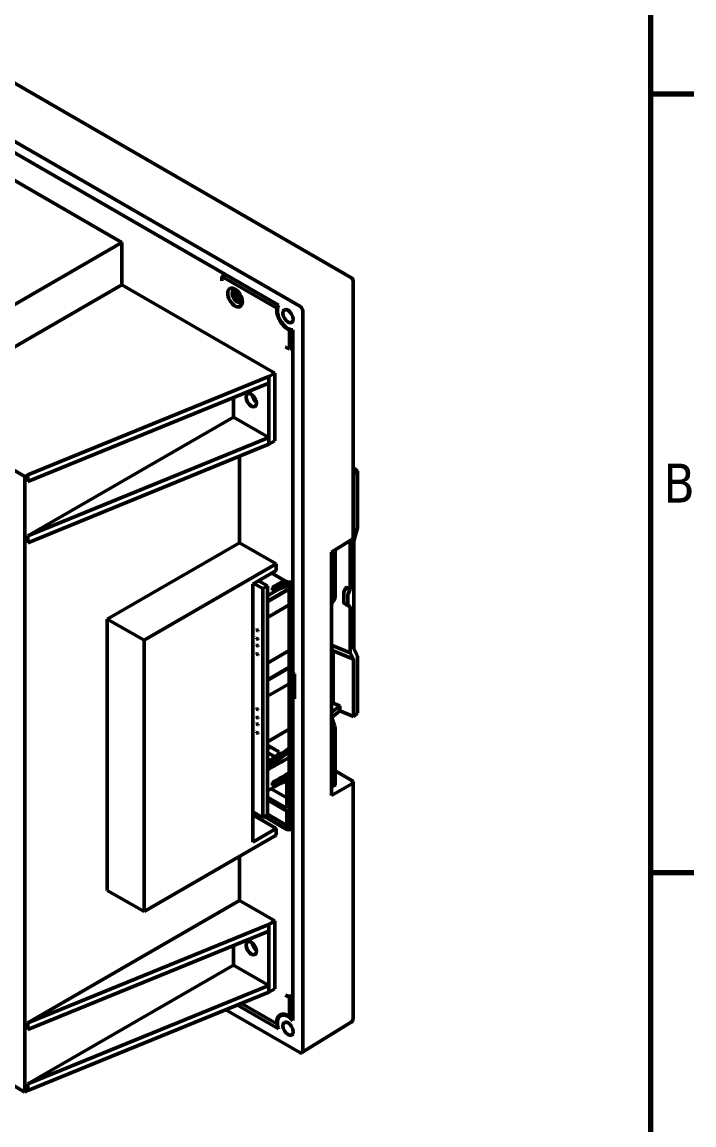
# Model space of a CAD drawing. Header units: millimetres. Extents: x 3233 to 5433, y 589 to 1940.
# Drawn here: x 4644.7 to 4806.4, y 1504.3 to 1769.7 of the extents above; entities that cross this region are included whole.
import ezdxf

# ---------------------------------------------------------------- set-up
doc = ezdxf.new("R2010")
doc.units = ezdxf.units.MM
doc.header["$LTSCALE"] = 1.8
doc.layers.add('경계(ISO)', color=7, linetype='Continuous', lineweight=70)
doc.layers.add('외형선(ISO)', color=7, linetype='Continuous', lineweight=50)
doc.styles.add('주 텍스트 (ISO)', font='')
doc.styles.get('주 텍스트 (ISO)').set_extended_font_data('Tahoma')

# ---------------------------------------------------------------- blocks, each defined once
blk = doc.blocks.new('경계 Default Border')
at = {"layer": '경계(ISO)'}
for p, q in [((584, 350), (587.9, 350)), ((584, 280), (587.9, 280))]:
    blk.add_line(p, q, dxfattribs=at)
at = {"layer": '경계(ISO)', "flags": 128}
blk.add_lwpolyline([(10, 10), (10, 410), (584, 410), (584, 10), (10, 10)], dxfattribs=at)
at = {"layer": '경계(ISO)', "insert": (585.15, 313.25), "char_height": 3.5, "attachment_point": 7, "style": '주 텍스트 (ISO)'}
blk.add_mtext('B', dxfattribs=at)

msp = doc.modelspace()

# ---------------------------------------------------------------- linework, layer by layer
at = {"layer": '외형선(ISO)'}
for p, q in [((4723.841, 1708.209), (4520.614, 1825.543)), ((4507.883, 1818.917), (4711.53, 1701.341)), ((4512.983, 1813.228), (4706.429, 1701.542)), ((4479.245, 1756.25), (4645.415, 1660.312)), ((4668.75, 1716.65), (4629.859, 1739.104)), ((4619.252, 1688.073), (4668.75, 1716.65)), ((4668.75, 1716.65), (4668.75, 1706.444)), ((4692.792, 1707.416), (4692.792, 1707.424)), ((4692.799, 1707.42), (4692.792, 1707.416)), ((4692.799, 1707.412), (4692.792, 1707.416)), ((4693.604, 1708.946), (4692.799, 1708.481)), ((4692.799, 1708.481), (4706.002, 1700.858)), ((4692.799, 1708.481), (4692.799, 1707.412)), ((4724.341, 1707.343), (4724.341, 1645.556)), ((4668.75, 1706.444), (4636.93, 1688.073)), ((4668.75, 1706.444), (4705.519, 1685.215)), ((4706.002, 1700.858), (4706.213, 1700.98)), ((4712.237, 1700.116), (4712.237, 1522.12)), ((4709.264, 1695.691), (4709.055, 1695.57)), ((4709.055, 1695.57), (4709.055, 1690.939)), ((4709.861, 1695.596), (4709.861, 1613.012)), ((4708.129, 1691.465), (4708.129, 1691.474)), ((4708.129, 1691.474), (4709.055, 1690.939)), ((4708.136, 1691.469), (4708.129, 1691.465)), ((4708.136, 1691.461), (4708.129, 1691.465)), ((4709.055, 1690.939), (4709.861, 1691.404)), ((4646.122, 1660.72), (4704.105, 1684.399)), ((4646.122, 1659.087), (4704.105, 1682.766)), ((4704.105, 1684.399), (4705.519, 1685.215)), ((4704.105, 1682.766), (4704.105, 1684.399)), ((4704.105, 1669.702), (4704.105, 1682.766)), ((4705.519, 1685.215), (4705.519, 1668.885)), ((4695.62, 1674.601), (4695.62, 1679.301)), ((4646.122, 1646.023), (4695.62, 1674.601)), ((4695.62, 1674.601), (4704.105, 1669.702)), ((4704.105, 1669.702), (4646.122, 1646.023)), ((4704.105, 1668.069), (4704.105, 1669.702)), ((4704.105, 1668.069), (4646.122, 1644.39)), ((4705.519, 1668.885), (4704.105, 1668.069)), ((4697.034, 1665.181), (4697.034, 1644.39)), ((4724.341, 1662.377), (4725.208, 1662.026)), ((4724.468, 1660.947), (4725.426, 1661.709)), ((4725.022, 1661.878), (4725.208, 1662.026)), ((4725.426, 1661.709), (4725.022, 1661.878)), ((4725.208, 1662.026), (4725.208, 1661.8)), ((4725.426, 1647.925), (4725.426, 1661.709)), ((4646.122, 1660.72), (4645.415, 1660.312)), ((4645.415, 1660.312), (4645.415, 1512.118)), ((4646.122, 1659.087), (4646.122, 1660.72)), ((4724.341, 1660.999), (4724.468, 1660.947)), ((4724.468, 1660.947), (4724.468, 1647.143)), ((4646.122, 1644.39), (4646.122, 1646.023)), ((4724.468, 1647.143), (4724.341, 1647.195)), ((4724.468, 1647.143), (4724.341, 1646.69)), ((4724.544, 1644.774), (4725.426, 1647.925)), ((4665.214, 1626.019), (4697.034, 1644.39)), ((4705.873, 1639.287), (4697.034, 1644.39)), ((4719.185, 1642.131), (4724.06, 1645.146)), ((4723.694, 1644.377), (4723.169, 1644.594)), ((4723.877, 1645.032), (4723.694, 1644.377)), ((4723.694, 1633.226), (4723.694, 1644.377)), ((4724.544, 1618.862), (4724.544, 1644.774)), ((4719.185, 1583.514), (4719.185, 1642.131)), ((4720.026, 1631.362), (4720.026, 1642.651)), ((4674.053, 1620.916), (4705.873, 1639.287)), ((4700.216, 1634.388), (4705.873, 1637.654)), ((4705.873, 1639.287), (4705.873, 1637.654)), ((4701.63, 1635.205), (4703.752, 1633.98)), ((4704.812, 1637.042), (4708.136, 1635.123)), ((4708.766, 1634.922), (4705.31, 1633.417)), ((4708.984, 1634.904), (4708.984, 1576.009)), ((4700.216, 1572.334), (4700.216, 1634.388)), ((4700.499, 1634.552), (4702.62, 1633.327)), ((4702.62, 1633.327), (4703.752, 1633.98)), ((4702.62, 1578.213), (4702.62, 1633.327)), ((4703.752, 1633.98), (4703.752, 1578.866)), ((4703.752, 1631.621), (4706.705, 1633.326)), ((4703.768, 1630.331), (4708.984, 1633.342)), ((4708.984, 1633.176), (4704.001, 1630.298)), ((4704.967, 1633.615), (4705.31, 1633.417)), ((4705.31, 1632.743), (4704.967, 1632.941)), ((4705.31, 1632.743), (4708.984, 1634.279)), ((4705.31, 1633.417), (4705.31, 1632.743)), ((4722.172, 1632.47), (4722.655, 1633.525)), ((4722.798, 1633.587), (4723.694, 1633.226)), ((4723.161, 1632.063), (4723.694, 1633.226)), ((4703.752, 1630.322), (4703.753, 1630.321)), ((4703.752, 1630.315), (4703.918, 1630.219)), ((4703.845, 1630.208), (4703.752, 1630.155)), ((4703.945, 1630.229), (4703.945, 1630.349)), ((4719.847, 1630.629), (4719.185, 1629.482)), ((4722.103, 1632.173), (4722.103, 1630.062)), ((4722.252, 1629.758), (4722.778, 1629.445)), ((4723.075, 1631.706), (4723.075, 1629.595)), ((4704.328, 1626.707), (4708.984, 1629.395)), ((4723.694, 1629.058), (4722.798, 1629.435)), ((4723.694, 1629.058), (4723.161, 1629.375)), ((4723.694, 1617.907), (4723.694, 1629.058)), ((4665.214, 1560.699), (4665.214, 1626.019)), ((4665.214, 1626.019), (4674.053, 1620.916)), ((4704.327, 1626.707), (4703.752, 1626.374)), ((4703.794, 1625.478), (4703.794, 1615.652)), ((4704.328, 1626.707), (4704.327, 1626.707)), ((4701.284, 1623.509), (4701.213, 1623.421)), ((4701.213, 1623.421), (4701.213, 1623.302)), ((4701.425, 1623.298), (4701.213, 1623.421)), ((4701.425, 1623.18), (4701.213, 1623.302)), ((4701.496, 1623.387), (4701.425, 1623.298)), ((4701.425, 1623.298), (4701.425, 1623.18)), ((4701.425, 1623.18), (4701.496, 1623.173)), ((4674.053, 1555.596), (4674.053, 1620.916)), ((4701.284, 1621.468), (4701.213, 1621.38)), ((4701.213, 1621.38), (4701.213, 1621.261)), ((4701.425, 1621.257), (4701.213, 1621.38)), ((4701.425, 1621.138), (4701.213, 1621.261)), ((4701.284, 1619.835), (4701.213, 1619.747)), ((4701.213, 1619.747), (4701.213, 1619.628)), ((4701.425, 1619.624), (4701.213, 1619.747)), ((4701.425, 1619.505), (4701.213, 1619.628)), ((4701.496, 1621.345), (4701.425, 1621.257)), ((4701.425, 1621.257), (4701.425, 1621.138)), ((4701.425, 1621.138), (4701.496, 1621.132)), ((4701.496, 1619.712), (4701.425, 1619.624)), ((4701.425, 1619.624), (4701.425, 1619.505)), ((4701.425, 1619.505), (4701.496, 1619.499)), ((4723.694, 1617.907), (4719.185, 1619.754)), ((4719.583, 1618.373), (4719.185, 1619.163)), ((4701.284, 1617.794), (4701.213, 1617.705)), ((4701.213, 1617.705), (4701.213, 1617.587)), ((4701.425, 1617.583), (4701.213, 1617.705)), ((4701.425, 1617.464), (4701.213, 1617.587)), ((4701.496, 1617.671), (4701.425, 1617.583)), ((4701.425, 1617.583), (4701.425, 1617.464)), ((4701.425, 1617.464), (4701.496, 1617.458)), ((4703.752, 1615.43), (4708.984, 1618.451)), ((4719.583, 1618.373), (4719.583, 1605.804)), ((4724.468, 1616.372), (4719.583, 1618.373)), ((4724.468, 1616.372), (4723.694, 1617.907)), ((4724.468, 1602.567), (4724.468, 1616.372)), ((4725.208, 1617.635), (4724.544, 1618.951)), ((4724.544, 1618.862), (4725.426, 1617.113)), ((4725.208, 1617.546), (4725.208, 1617.635)), ((4725.426, 1617.113), (4725.426, 1603.329)), ((4703.768, 1611.388), (4708.984, 1614.4)), ((4708.984, 1614.233), (4704.001, 1611.356)), ((4703.752, 1611.379), (4703.753, 1611.379)), ((4703.752, 1611.372), (4703.918, 1611.276)), ((4703.845, 1611.266), (4703.752, 1611.212)), ((4703.945, 1611.286), (4703.945, 1611.406)), ((4709.861, 1613.012), (4710.242, 1612.792)), ((4709.901, 1612.989), (4709.901, 1607.095)), ((4710.242, 1612.792), (4710.242, 1606.849)), ((4704.328, 1607.764), (4708.984, 1610.453)), ((4704.327, 1607.764), (4703.752, 1607.432)), ((4703.794, 1606.535), (4703.794, 1596.709)), ((4704.328, 1607.764), (4704.327, 1607.764)), ((4709.861, 1607.069), (4710.242, 1607.316)), ((4709.861, 1607.069), (4709.861, 1529.384)), ((4710.242, 1606.849), (4709.861, 1607.069)), ((4719.185, 1605.488), (4719.583, 1605.804)), ((4721.211, 1605.133), (4719.583, 1605.804)), ((4701.284, 1604.566), (4701.213, 1604.478)), ((4701.213, 1604.478), (4701.213, 1604.359)), ((4701.425, 1604.356), (4701.213, 1604.478)), ((4701.425, 1604.237), (4701.213, 1604.359)), ((4701.496, 1604.444), (4701.425, 1604.356)), ((4701.425, 1604.356), (4701.425, 1604.237)), ((4701.425, 1604.237), (4701.496, 1604.23)), ((4721.211, 1605.133), (4719.185, 1603.523)), ((4721.211, 1603.909), (4719.214, 1602.321)), ((4721.211, 1605.133), (4721.211, 1603.909)), ((4721.211, 1603.909), (4724.468, 1602.567)), ((4724.468, 1602.567), (4725.426, 1603.329)), ((4701.284, 1602.525), (4701.213, 1602.437)), ((4701.213, 1602.437), (4701.213, 1602.318)), ((4701.425, 1602.314), (4701.213, 1602.437)), ((4701.425, 1602.196), (4701.213, 1602.318)), ((4701.284, 1600.892), (4701.213, 1600.804)), ((4701.213, 1600.804), (4701.213, 1600.685)), ((4701.425, 1600.681), (4701.213, 1600.804)), ((4701.425, 1600.563), (4701.213, 1600.685)), ((4701.496, 1602.403), (4701.425, 1602.314)), ((4701.425, 1602.314), (4701.425, 1602.196)), ((4701.425, 1602.196), (4701.496, 1602.189)), ((4701.496, 1600.77), (4701.425, 1600.681)), ((4701.425, 1600.681), (4701.425, 1600.563)), ((4701.425, 1600.563), (4701.496, 1600.556)), ((4719.185, 1602.405), (4719.886, 1600.38)), ((4701.284, 1598.851), (4701.213, 1598.763)), ((4701.213, 1598.763), (4701.213, 1598.644)), ((4701.425, 1598.64), (4701.213, 1598.763)), ((4701.425, 1598.521), (4701.213, 1598.644)), ((4701.496, 1598.728), (4701.425, 1598.64)), ((4701.425, 1598.64), (4701.425, 1598.521)), ((4701.425, 1598.521), (4701.496, 1598.515)), ((4703.752, 1596.487), (4708.984, 1599.508)), ((4720.026, 1599.604), (4720.026, 1586.12)), ((4706.516, 1594.094), (4703.752, 1595.69)), ((4704.533, 1595.239), (4703.752, 1594.788)), ((4708.984, 1594.974), (4703.752, 1590.986)), ((4703.752, 1590.194), (4708.984, 1594.061)), ((4705.556, 1592.873), (4703.752, 1593.915)), ((4703.752, 1591.442), (4706.789, 1593.851)), ((4706.516, 1594.094), (4706.516, 1593.634)), ((4706.789, 1593.851), (4707.2, 1593.614)), ((4704.448, 1591.994), (4703.752, 1592.396)), ((4703.752, 1591.023), (4703.955, 1591.141)), ((4708.984, 1588.069), (4705.31, 1586.469)), ((4705.31, 1585.795), (4708.984, 1587.33)), ((4720.026, 1589.446), (4724.048, 1587.124)), ((4703.752, 1584.672), (4706.705, 1586.377)), ((4708.397, 1582.988), (4704.616, 1585.171)), ((4704.967, 1586.667), (4705.31, 1586.469)), ((4705.31, 1585.795), (4704.967, 1585.993)), ((4705.31, 1586.469), (4705.31, 1585.795)), ((4708.397, 1580.496), (4708.397, 1587.085)), ((4724.06, 1586.329), (4719.185, 1583.514)), ((4719.885, 1585.924), (4719.185, 1585.52)), ((4724.341, 1586.72), (4724.341, 1529.832)), ((4703.752, 1583.178), (4708.397, 1580.496)), ((4708.397, 1579.793), (4703.752, 1582.475)), ((4702.62, 1578.213), (4700.216, 1579.601)), ((4708.397, 1576.348), (4708.397, 1579.793)), ((4700.216, 1578.866), (4705.873, 1575.6)), ((4703.752, 1578.866), (4702.62, 1578.213)), ((4708.136, 1575.519), (4703.045, 1578.458)), ((4703.752, 1579.03), (4708.984, 1576.009)), ((4705.873, 1573.967), (4674.053, 1555.596)), ((4705.873, 1575.6), (4700.216, 1572.334)), ((4705.873, 1573.967), (4705.873, 1575.6)), ((4708.984, 1576.009), (4709.861, 1575.503)), ((4697.034, 1568.864), (4697.034, 1558.25)), ((4665.214, 1560.699), (4674.053, 1555.596)), ((4646.122, 1528.856), (4697.034, 1558.25)), ((4697.034, 1558.25), (4705.519, 1553.351)), ((4704.105, 1552.534), (4705.519, 1553.351)), ((4705.519, 1553.351), (4705.519, 1537.021)), ((4646.122, 1528.856), (4704.105, 1552.534)), ((4646.122, 1527.223), (4704.105, 1550.901)), ((4704.105, 1550.901), (4704.105, 1552.534)), ((4704.105, 1537.837), (4704.105, 1550.901)), ((4695.62, 1542.736), (4695.62, 1547.436)), ((4646.122, 1514.159), (4695.62, 1542.736)), ((4695.62, 1542.736), (4704.105, 1537.837)), ((4704.105, 1537.837), (4646.122, 1514.159)), ((4704.105, 1536.204), (4704.105, 1537.837)), ((4705.519, 1537.021), (4704.105, 1536.204)), ((4704.105, 1536.204), (4646.122, 1512.526)), ((4708.129, 1535.506), (4708.129, 1535.515)), ((4708.129, 1535.515), (4708.136, 1535.51)), ((4708.136, 1535.51), (4708.129, 1535.506)), ((4709.055, 1534.972), (4708.129, 1535.506)), ((4709.861, 1535.437), (4709.055, 1534.972)), ((4709.055, 1534.972), (4709.055, 1530.34)), ((4711.53, 1521.712), (4693.751, 1531.976)), ((4706.427, 1527.402), (4696.535, 1533.113)), ((4706.002, 1528.577), (4697.479, 1533.498)), ((4646.122, 1527.223), (4646.122, 1528.856)), ((4706.886, 1530.548), (4707.55, 1530.94)), ((4709.055, 1530.34), (4709.861, 1530.805)), ((4723.867, 1528.981), (4712.039, 1521.667)), ((4706.156, 1528.666), (4706.002, 1528.577)), ((4645.415, 1512.118), (4637.637, 1516.609)), ((4646.122, 1512.526), (4646.122, 1514.159)), ((4646.122, 1512.526), (4645.415, 1512.118))]:
    msp.add_line(p, q, dxfattribs=at)
for centre, start, end in [((4723.341, 1707.343), 0, 60), ((4723.341, 1529.832), 301.7317, 0)]:
    msp.add_arc(centre, 1, start, end, dxfattribs=at)
for centre, major_axis, ratio, start_param, end_param in [((4693.711, 1707.955), (-0.65, -1.126), 0.5773503, 5.3736728, 5.4977871), ((4693.711, 1707.955), (-0.65, -1.126), 0.5773503, 4.0437899, 4.0511052), ((4696.504, 1703.688), (-0.875, 1.516), 0.5773503, 5.6941202, 10.013843), ((4696.822, 1703.872), (-0.875, 1.516), 0.5773503, 0.1828446, 2.9587481), ((4696.822, 1703.872), (0.865, -1.498), 0.5773503, 3.2937583, 6.1310196), ((4697.176, 1704.076), (-0.615, 1.065), 0.5773503, 0.1771255, 2.9644672), ((4711.53, 1700.524), (0.5, -0.866), 0.5775261, 0.7855505, 2.3560422), ((4708.701, 1698.891), (-1.925, 3.334), 0.5773503, 0.6551602, 2.4864325), ((4709.055, 1691.992), (1.3, 0), 0.5773503, 3.9269908, 4.0511052), ((4709.055, 1691.992), (1.3, 0), 0.5773503, 5.3736728, 5.380988), ((4701.277, 1679.5), (0.875, -1.516), 0.5773503, 4.0825494, 5.3422285), ((4701.277, 1679.5), (-0.615, 1.065), 0.5773503, 1.1870203, 1.9545723), ((4723.341, 1645.546), (1, 0.015), 0.5873369, 5.5062038, 6.2741487), ((4669.602, 1615.08), (-222.829, -130.886), 0.007557, 1.7257375, 1.7387564), ((4709.055, 1635.654), (1.3, 0), 0.5773503, 3.9269908, 5.380988), ((4703.045, 1634.388), (-1.375, 2.382), 0.5773503, 3.7763375, 4.0776442), ((4722.798, 1633.356), (-0.073, 0.236), 0.6168953, 5.8171769, 6.8864548), ((4704.06, 1629.825), (-0.292, 0.506), 0.5773502, 5.7792235, 6.3393528), ((4703.845, 1630.298), (0.155, 0), 0.5773503, 4.7077485, 6.2878257), ((4723.369, 1631.94), (-0.193, -0.461), 0.4799246, 4.6452723, 5.4306705), ((4723.369, 1629.828), (-0.193, -0.461), 0.4799246, 5.4306705, 6.2160687), ((4722.798, 1629.666), (0.075, -0.236), 0.6107501, 5.6810449, 5.8030343), ((4703.381, 1625.716), (0.292, -0.506), 0.5773502, 0.7853981, 1.2427114), ((4703.381, 1615.89), (0.292, -0.506), 0.5773502, 0.3280819, 0.7853981), ((4704.06, 1610.882), (-0.292, 0.506), 0.5773502, 5.7792234, 6.3393376), ((4703.845, 1611.355), (0.155, 0), 0.5773503, 4.7077485, 6.2878257), ((4703.381, 1606.774), (0.292, -0.506), 0.5773502, 0.7853981, 1.2426886), ((4703.381, 1596.947), (0.292, -0.506), 0.5773502, 0.3280986, 0.7853981), ((4669.602, 1568.132), (-224.765, -127.532), 0.007557, 4.5319804, 4.5555788), ((4669.602, 1568.132), (-222.829, -130.886), 0.007557, 1.7257375, 1.7440247), ((4703.045, 1587.44), (-1.375, 2.382), 0.5773503, 3.7763375, 4.0776442), ((4719.526, 1586.125), (0.5, -0.007), 0.5671877, 5.5236677, 6.2916126), ((4723.341, 1586.73), (1, -0.015), 0.5671877, 5.5236677, 7.0770108), ((4709.055, 1576.05), (-1.3, 0), 0.5773503, 0.7853982, 2.2393954), ((4701.277, 1547.635), (0.875, -1.516), 0.5773503, 4.0825494, 5.3422285), ((4701.277, 1547.635), (-0.615, 1.065), 0.5773503, 1.1870203, 1.9545723), ((4709.055, 1536.041), (-1.3, 0), 0.5773503, 0.7853982, 2.2393954), ((4708.701, 1527.427), (-1.925, 3.334), 0.5773503, 5.3675491, 7.1988215), ((4709.55, 1527.917), (-1.925, 3.334), 0.5773503, 0.2222214, 0.3529341), ((4711.53, 1522.528), (-0.5, 0.866), 0.5771744, 2.3563468, 3.9268385)]:
    msp.add_ellipse(centre, major_axis=major_axis, ratio=ratio, start_param=start_param, end_param=end_param, dxfattribs=at)
for centre, major_axis in [((4695.974, 1703.382), (-1.25, 2.165)), ((4708.701, 1698.891), (-0.875, 1.516)), ((4699.863, 1678.683), (-0.875, 1.516)), ((4699.863, 1546.819), (-0.875, 1.516)), ((4708.701, 1527.427), (-0.875, 1.516))]:
    msp.add_ellipse(centre, major_axis=major_axis, ratio=0.5773503, dxfattribs=at)
for points, knots in [([(4709.861, 1695.596), (4709.801, 1695.595), (4709.739, 1695.598), (4709.368, 1695.635), (4709.033, 1695.752), (4708.034, 1696.329), (4707.368, 1697.033), (4706.661, 1698.257), (4706.471, 1698.693), (4706.215, 1699.555), (4706.149, 1699.976), (4706.149, 1700.832), (4706.248, 1701.235), (4706.429, 1701.542)], [-0.0005398123, -0.0005398123, -0.0005398123, -0.0005398123, -0.0002543185, -0.0002543185, 0.0011568464, 0.0011568464, 0.0039791763, 0.0039791763, 0.0053903412, 0.0053903412, 0.0068015061, 0.0068015061, 0.0084915895, 0.0084915895, 0.0084915895, 0.0084915895]), ([(4722.103, 1632.173), (4722.103, 1632.193), (4722.104, 1632.214), (4722.108, 1632.254), (4722.111, 1632.274), (4722.119, 1632.314), (4722.124, 1632.334), (4722.135, 1632.374), (4722.142, 1632.394), (4722.156, 1632.432), (4722.164, 1632.452), (4722.172, 1632.47)], [0, 0, 0, 0, 0.15707963, 0.15707963, 0.31415927, 0.31415927, 0.4712389, 0.4712389, 0.62831853, 0.62831853, 0.78539816, 0.78539816, 0.78539816, 0.78539816]), ([(4703.752, 1630.216), (4703.762, 1630.214), (4703.773, 1630.212), (4703.804, 1630.209), (4703.825, 1630.208), (4703.845, 1630.208)], [-0.0693502381, -0.0693502381, -0.0693502381, -0.0693502381, -0.0655814556, -0.0655814556, -0.059721149, -0.059721149, -0.059721149, -0.059721149]), ([(4704.001, 1630.298), (4704.001, 1630.309), (4703.997, 1630.32), (4703.981, 1630.337), (4703.969, 1630.343), (4703.952, 1630.348), (4703.948, 1630.349), (4703.945, 1630.349)], [-0.036166843, -0.036166843, -0.036166843, -0.036166843, -0.030308889, -0.030308889, -0.024378841, -0.024378841, -0.022951829, -0.022951829, -0.022951829, -0.022951829]), ([(4720.026, 1631.362), (4720.026, 1631.162), (4719.994, 1630.968), (4719.904, 1630.737), (4719.877, 1630.682), (4719.847, 1630.629)], [0, 0, 0, 0, 0.067603513, 0.067603513, 0.089814037, 0.089814037, 0.089814037, 0.089814037]), ([(4722.252, 1629.758), (4722.227, 1629.772), (4722.205, 1629.791), (4722.169, 1629.831), (4722.155, 1629.852), (4722.133, 1629.895), (4722.125, 1629.916), (4722.113, 1629.959), (4722.109, 1629.98), (4722.104, 1630.021), (4722.103, 1630.041), (4722.103, 1630.062)], [5.49778714, 5.49778714, 5.49778714, 5.49778714, 5.65486678, 5.65486678, 5.81194641, 5.81194641, 5.96902604, 5.96902604, 6.12610567, 6.12610567, 6.28318531, 6.28318531, 6.28318531, 6.28318531]), ([(4703.752, 1611.273), (4703.762, 1611.271), (4703.773, 1611.269), (4703.804, 1611.266), (4703.825, 1611.265), (4703.845, 1611.266)], [-0.0693497228, -0.0693497228, -0.0693497228, -0.0693497228, -0.0655814556, -0.0655814556, -0.059721149, -0.059721149, -0.059721149, -0.059721149]), ([(4704.001, 1611.356), (4704.001, 1611.366), (4703.997, 1611.377), (4703.981, 1611.394), (4703.969, 1611.4), (4703.952, 1611.405), (4703.948, 1611.406), (4703.945, 1611.406)], [-0.036166843, -0.036166843, -0.036166843, -0.036166843, -0.030308889, -0.030308889, -0.024378841, -0.024378841, -0.022951829, -0.022951829, -0.022951829, -0.022951829]), ([(4719.886, 1600.38), (4719.956, 1600.179), (4720.002, 1599.972), (4720.023, 1599.717), (4720.026, 1599.66), (4720.026, 1599.604)], [0, 0, 0, 0, 0.065467452, 0.065467452, 0.08451123, 0.08451123, 0.08451123, 0.08451123]), ([(4706.427, 1527.402), (4706.397, 1527.488), (4706.369, 1527.574), (4706.215, 1528.091), (4706.149, 1528.512), (4706.149, 1529.68), (4706.426, 1530.283), (4707.134, 1530.69), (4707.416, 1530.745), (4708.036, 1530.684), (4708.367, 1530.568), (4709.041, 1530.179), (4709.372, 1529.91), (4709.742, 1529.519), (4709.802, 1529.453), (4709.861, 1529.384)], [-0.0005397893, -0.0005397893, -0.0005397893, -0.0005397893, -0.0002579096, -0.0002579096, 0.0011536892, 0.0011536892, 0.003976887, 0.003976887, 0.0053884859, 0.0053884859, 0.0068000848, 0.0068000848, 0.0082116836, 0.0082116836, 0.008490445, 0.008490445, 0.008490445, 0.008490445])]:
    msp.add_open_spline(points, degree=3, knots=knots, dxfattribs=at)

# ---------------------------------------------------------------- block references
at = {"xscale": 2.676888, "yscale": 2.676888, "zscale": 2.676888}
msp.add_blockref('경계 Default Border', (3232.637, 815.505), dxfattribs=at)

doc.saveas('drawing.dxf')
